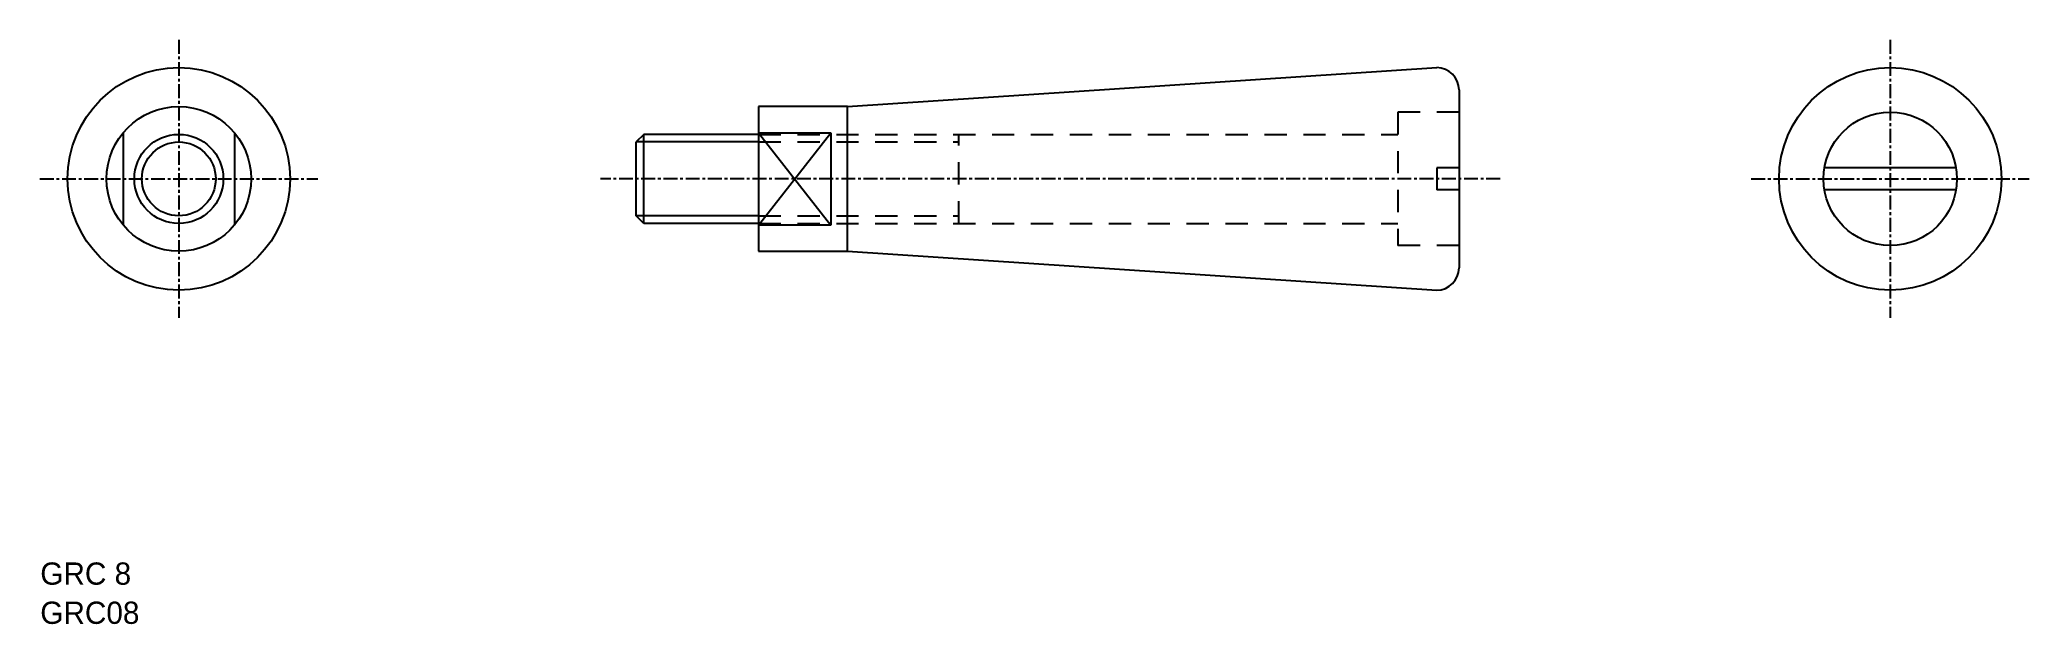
# Model space of a CAD drawing. Extents: x 0 to 179, y 0 to 53.
import ezdxf

# ---------------------------------------------------------------- set-up
doc = ezdxf.new("R2010")
doc.units = 0
doc.linetypes.add('CENTER', pattern=[2, 1.25, -0.25, 0.25, -0.25])
doc.linetypes.add('DASHED', pattern=[3.5, 2, -1.5])
doc.layers.get('0').update_dxf_attribs({"linetype": 'CONTINUOUS'})
doc.layers.add('CENTER', color=1, linetype='CENTER')

msp = doc.modelspace()

# ---------------------------------------------------------------- linework, layer by layer
at = {"color": 7, "linetype": 'CONTINUOUS'}
for p, q in [((72.6, 46.5), (125.6, 50)), ((127.6, 48), (127.6, 32)), ((64.6, 46.5), (64.6, 33.5)), ((72.6, 46.5), (64.6, 46.5)), ((72.6, 33.5), (72.6, 46.5)), ((7.46, 44.15), (7.46, 35.85)), ((17.46, 44.15), (17.46, 35.85)), ((54.28, 44), (53.6, 43.32)), ((53.6, 36.68), (53.6, 43.32)), ((64.6, 44), (54.28, 44)), ((54.28, 36), (54.28, 44)), ((64.6, 44.15), (71.1, 35.85)), ((64.6, 35.85), (71.1, 44.15)), ((64.6, 44.15), (71.1, 44.15)), ((71.1, 44.15), (71.1, 35.85)), ((172.3, 41), (160.46, 41)), ((172.3, 39), (160.46, 39)), ((54.28, 36), (53.6, 36.68)), ((64.6, 36), (54.28, 36)), ((71.1, 35.85), (64.6, 35.85)), ((64.6, 33.5), (72.6, 33.5)), ((72.6, 33.5), (125.6, 30))]:
    msp.add_line(p, q, dxfattribs=at)
at = {"color": 3, "linetype": 'DASHED'}
for p, q in [((127.6, 46), (122.1, 46)), ((122.1, 46), (122.1, 34)), ((64.6, 44), (122.1, 44)), ((64.6, 43.32), (82.6, 43.32)), ((82.6, 36), (82.6, 44)), ((125.6, 41), (125.6, 39)), ((127.6, 41), (125.6, 41)), ((127.6, 39), (125.6, 39)), ((64.6, 36.68), (82.6, 36.68)), ((64.6, 36), (122.1, 36)), ((127.6, 34), (122.1, 34))]:
    msp.add_line(p, q, dxfattribs=at)
at = {"color": 3, "linetype": 'CONTINUOUS'}
for p, q in [((64.6, 43.32), (53.6, 43.32)), ((64.6, 36.68), (53.6, 36.68))]:
    msp.add_line(p, q, dxfattribs=at)
at = {"color": 7, "linetype": 'CONTINUOUS'}
for centre, radius in [((12.46, 40), 10), ((166.38, 40), 10), ((12.46, 40), 6.5), ((166.38, 40), 6), ((12.46, 40), 4)]:
    msp.add_circle(centre, radius, dxfattribs=at)
at = {"color": 3, "linetype": 'CONTINUOUS'}
msp.add_circle((12.46, 40), 3.32, dxfattribs=at)
at = {"color": 7, "linetype": 'CONTINUOUS'}
for centre, start, end in [((125.6, 48), 0, 90), ((125.6, 32), 270, 0)]:
    msp.add_arc(centre, 2, start, end, dxfattribs=at)
at = {"layer": 'CENTER', "color": 1, "linetype": 'CENTER'}
for p, q in [((12.46, 52.5), (12.46, 27.5)), ((166.38, 52.5), (166.38, 27.5)), ((-0.04, 40), (24.96, 40)), ((131.3, 40), (50.39, 40)), ((153.88, 40), (178.88, 40))]:
    msp.add_line(p, q, dxfattribs=at)

# ---------------------------------------------------------------- texts
for s, p in [('GRC 8', (0, 3.52)), ('GRC08', (0, 0))]:
    msp.add_text(s, height=2).set_placement(p)

doc.saveas('drawing.dxf')
